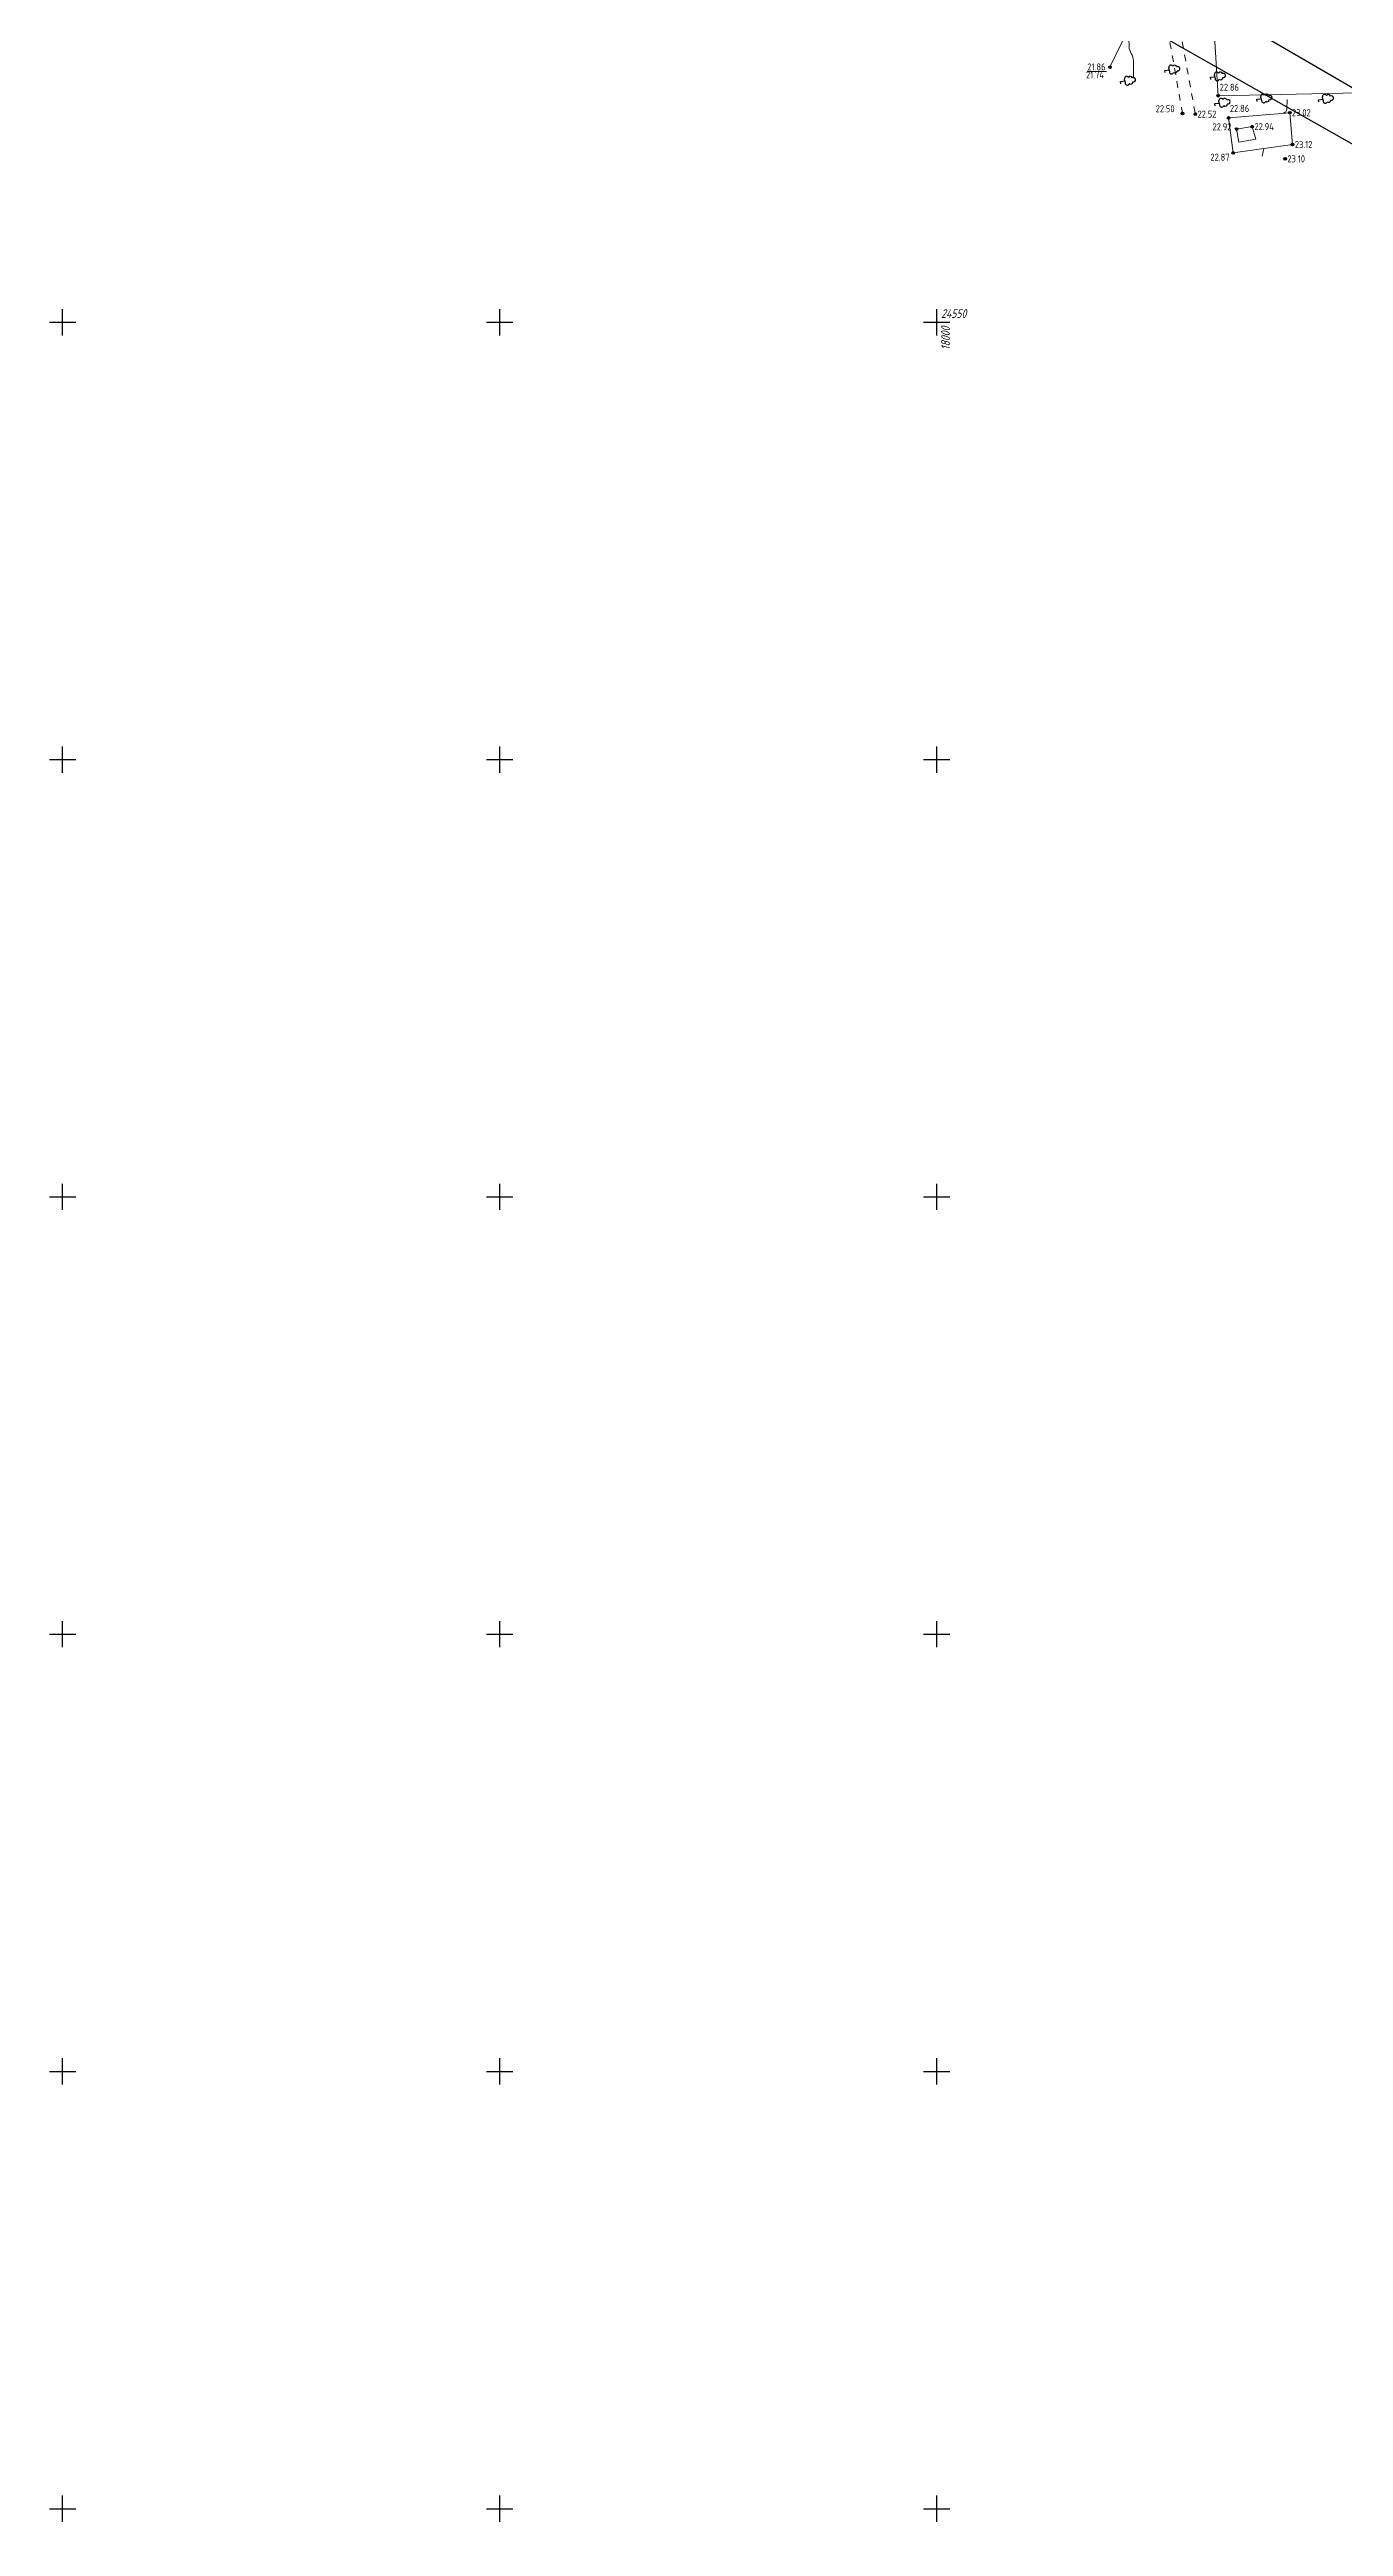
# Model space of a CAD drawing. Header units: metres. Extents: x -2 to 4153, y 0 to 2058.
# Drawn here: x 2490.5 to 2638.6, y 1304.2 to 1587.5 of the extents above; entities that cross this region are included whole.
import ezdxf
from ezdxf.enums import TextEntityAlignment as Align

# ---------------------------------------------------------------- set-up
doc = ezdxf.new("R2010")
doc.units = ezdxf.units.M
doc.linetypes.add('g5_01_5x1_5', pattern=[1.5, 0.75, -0.75])
for name, color, linetype, transparency in [('02_Сетка', 7, 'Continuous', 0.65), ('03_Здания и строения', 7, 'Continuous', 0.65), ('10_Границы покрытий и угодий', 7, 'Continuous', 0.65), ('13_Растительность', 7, 'Continuous', 0.65), ('14_Ограждения', 7, 'Continuous', 0.65), ('19_Горизонтали', 7, 'Continuous', 0.65), ('30_Канализация', 7, 'Continuous', 0.65), ('32_Теплосеть', 7, 'Continuous', 0.65), ('61_Отметки высоты поверхности', 7, 'Continuous', 0.65)]:
    doc.layers.add(name, color=color, linetype=linetype, transparency=transparency)
doc.layers.add('Сетка', color=7, linetype='Continuous')
doc.styles.add('LIKE17', font='GOST_0.TTF')
doc.styles.add('Line_GUGK', font='GOST_0.TTF')
doc.styles.get("Standard").update_dxf_attribs({"font": '', "oblique": 15})
doc.styles.get('Standard').set_extended_font_data('GOST_type_A')
doc.linetypes.add('g5_122_kl', pattern='A,1,-1,1.5,-0.4,["Кл",Line_GUGK,S=1,R=0,X=0,Y=-0.5],-2.4,1.5,-1,4,-1,4,-1,3', length=21.8)
doc.linetypes.add('g5_122_t', pattern='A,1,-1,1.5,-0.4,["Т",Line_GUGK,S=1,R=0,X=0,Y=-0.5],-1.5,1.5,-1,4,-1,4,-1,3', length=20.9)
doc.linetypes.add('g5_474_1a', pattern='A,1,-0.25,[28,GUGK_2005.shx,S=1,R=0,X=0,Y=0],-0.25,1', length=2.5)
doc.linetypes.add('g5_474_2a', pattern='A,1,-0.25,[27,GUGK_2005.shx,S=1,R=0,X=0,Y=0],-0.25,1', length=2.5)

# ---------------------------------------------------------------- blocks, each defined once
blk = doc.blocks.new('g5_388_1')
at = {"color": 0}
blk.add_lwpolyline([(0, 0.5), (0.26, 0.5, 0.798042), (0.36, 0.97, 0.636328), (0.23, 1.41, 0.533064), (0, 1.75, 0.533064), (-0.23, 1.41, 0.636328), (-0.36, 0.97, 0.798042), (-0.26, 0.5)], format="xyb", dxfattribs=at)
for points in [[(0, 0.5), (-0.26, 0.5)], [(0.25, 0), (0, 0), (0, 0.5)]]:
    blk.add_lwpolyline(points, dxfattribs=at)
blk = doc.blocks.new('g5_012')
at = {"color": 92}
for points in [[(-1.5, 0), (1.5, 0)], [(0, -1.5), (0, 1.5)]]:
    blk.add_lwpolyline(points, dxfattribs=at)
blk = doc.blocks.new('g5_330')
blk.add_hatch(color=0).paths.add_polyline_path([(0.15, 0, 1), (-0.15, 0, 1)])
at = {"color": 0}
blk.add_circle((0, 0), 0.15, dxfattribs=at)

msp = doc.modelspace()

# ---------------------------------------------------------------- linework, layer by layer
at = {"layer": '03_Здания и строения', "color": 7, "linetype": 'Continuous', "lineweight": 20, "flags": 128}
msp.add_lwpolyline([(2626.328, 1578.36), (2626.601, 1576.862), (2628.511, 1577.197), (2628.121, 1578.641), (2626.328, 1578.36)], dxfattribs=at)
at = {"layer": '10_Границы покрытий и угодий', "color": 7, "linetype": 'Continuous', "lineweight": 20, "flags": 128}
msp.add_lwpolyline([(2611.845, 1585.439), (2614.576, 1591.097), (2617.119, 1596.491), (2618.139, 1598.699), (2620.073, 1602.324), (2623.186, 1605.671), (2623.944, 1606.133)], dxfattribs=at)
at = {"layer": '10_Границы покрытий и угодий', "color": 7, "linetype": 'g5_01_5x1_5', "lineweight": 20, "flags": 128}
for points in [[(2618.235, 1598.659), (2621.606, 1580.068)], [(2620.15, 1580.138), (2617.256, 1596.4)]]:
    msp.add_lwpolyline(points, dxfattribs=at)
at = {"layer": '14_Ограждения', "color": 7, "linetype": 'g5_474_1a', "lineweight": 20, "flags": 128}
msp.add_lwpolyline([(2623.389, 1595.845), (2624.227, 1582.172), (2640.294, 1582.515), (2656.713, 1582.976), (2659.354, 1589.198)], dxfattribs=at)
at = {"layer": '14_Ограждения', "color": 7, "linetype": 'g5_474_2a', "lineweight": 20, "flags": 128}
msp.add_lwpolyline([(2625.942, 1575.627), (2625.414, 1579.63), (2632.416, 1580.234), (2632.736, 1576.585), (2625.942, 1575.627)], dxfattribs=at)
at = {"layer": '19_Горизонтали', "color": 32, "linetype": 'Continuous', "lineweight": 20, "flags": 128}
for points, elevation in [([(2616.265, 1594.679), (2615.889, 1593.815, -0.0036894), (2615.125, 1592.094), (2615.003, 1591.824, 0.0031448), (2614.309, 1590.265), (2614.309, 1590.265, 0.1131679), (2614, 1588.631), (2614.032, 1587.799, 0.1325313), (2614.286, 1586.983), (2614.286, 1586.983, -0.1412954), (2614.525, 1586.166), (2614.532, 1584.166)], 22), ([(2631.693, 1580.172), (2631.872, 1580.277, 0.2553529), (2632.058, 1580.589), (2632.101, 1581.738)], 23)]:
    msp.add_lwpolyline(points, format="xyb", dxfattribs=dict(at, elevation=elevation))
at = {"layer": '19_Горизонтали', "color": 32, "linetype": 'Continuous', "lineweight": 20, "elevation": 23, "flags": 128}
msp.add_lwpolyline([(2629.271, 1575.254), (2629.432, 1576.119)], dxfattribs=at)
at = {"layer": '30_Канализация', "color": 32, "linetype": 'g5_122_kl', "lineweight": 30, "flags": 128}
msp.add_lwpolyline([(2573.205, 1770.447), (2565.789, 1625.953), (2660.178, 1571.132), (2816.617, 1488.592), (2949.954, 1381.6), (3024.481, 1321.008), (3045.266, 1304.235), (3096.516, 1320.248), (3183.384, 1424.575), (3235.906, 1417.46), (3257.899, 1413.341), (3277.77, 1408.372)], dxfattribs=at)
at = {"layer": '32_Теплосеть', "color": 5, "linetype": 'g5_122_t', "lineweight": 30, "flags": 128}
msp.add_lwpolyline([(2583.607, 1611.665), (2584.777, 1608.149), (2603.842, 1596.923), (2641.478, 1575.565), (2679.041, 1554.869), (2698.607, 1544.923), (2742.664, 1522.051), (2769.974, 1507.975), (2785.903, 1499.178), (2797.518, 1493.999), (2800.099, 1497.556)], dxfattribs=at)
at = {"layer": '61_Отметки высоты поверхности', "flags": 128}
msp.add_lwpolyline([(2609.216, 1584.962), (2611.462, 1584.953)], dxfattribs=at)

# ---------------------------------------------------------------- block references
at = {"layer": '02_Сетка', "color": 92, "linetype": 'Continuous', "lineweight": 15, "ltscale": 0.5}
for p in [(2492.029, 1556.265), (2542.029, 1556.265), (2592.029, 1556.265), (2492.029, 1506.265), (2542.029, 1506.265), (2592.029, 1506.265), (2492.029, 1456.265), (2542.029, 1456.265), (2592.029, 1456.265), (2492.029, 1406.265), (2542.029, 1406.265), (2592.029, 1406.265), (2492.029, 1356.265), (2542.029, 1356.265), (2592.029, 1356.265), (2492.029, 1306.265), (2542.029, 1306.265), (2592.029, 1306.265)]:
    msp.add_blockref('g5_012', p, dxfattribs=at)
at = {"layer": '13_Растительность', "color": 92, "linetype": 'Continuous', "lineweight": 20, "rotation": 277.5631784342272}
for p in [(2613.034, 1583.79, 21.858), (2618.109, 1585.064, 22.339), (2623.334, 1584.281, 22.5), (2623.849, 1581.269, 22.636), (2628.645, 1581.764, 22.851), (2635.697, 1581.711, 23.155)]:
    msp.add_blockref('g5_388_1', p, dxfattribs=at)
at = {"layer": '61_Отметки высоты поверхности', "color": 7, "linetype": 'Continuous', "lineweight": 20}
for p in [(2611.845, 1585.439, 21.738), (2624.227, 1582.172, 22.86), (2632.416, 1580.234, 23.016), (2620.15, 1580.138, 22.502), (2621.606, 1580.068, 22.524), (2625.414, 1579.63, 22.861), (2626.328, 1578.36, 22.924), (2628.121, 1578.641, 22.936), (2625.942, 1575.627, 22.869), (2631.889, 1574.961, 23.103), (2632.736, 1576.585, 23.124)]:
    msp.add_blockref('g5_330', p, dxfattribs=at)

# ---------------------------------------------------------------- texts
at = {"layer": '61_Отметки высоты поверхности', "color": 7, "linetype": 'Continuous', "lineweight": 15, "ltscale": 0.5, "style": 'LIKE17'}
for s, p in [('21.74', (2609.096, 1584.144)), ('21.86', (2609.251, 1585.065)), ('22.86', (2624.391, 1582.738)), ('22.50', (2617.074, 1580.29)), ('22.52', (2621.856, 1579.668)), ('22.86', (2625.561, 1580.317)), ('23.02', (2632.666, 1579.834)), ('22.92', (2623.575, 1578.223)), ('22.94', (2628.371, 1578.241)), ('22.87', (2623.33, 1574.741)), ('23.10', (2632.139, 1574.561)), ('23.12', (2632.986, 1576.185))]:
    msp.add_text(s, height=0.8, dxfattribs=at).set_placement(p)
at = {"layer": 'Сетка', "color": 3, "oblique": 15}
msp.add_text('24550', height=1, dxfattribs=at).set_placement((2592.529, 1556.765))
msp.add_text('18000', height=1, rotation=90, dxfattribs=at).set_placement((2592.529, 1555.765), align=Align.TOP_RIGHT)

doc.saveas('drawing.dxf')
